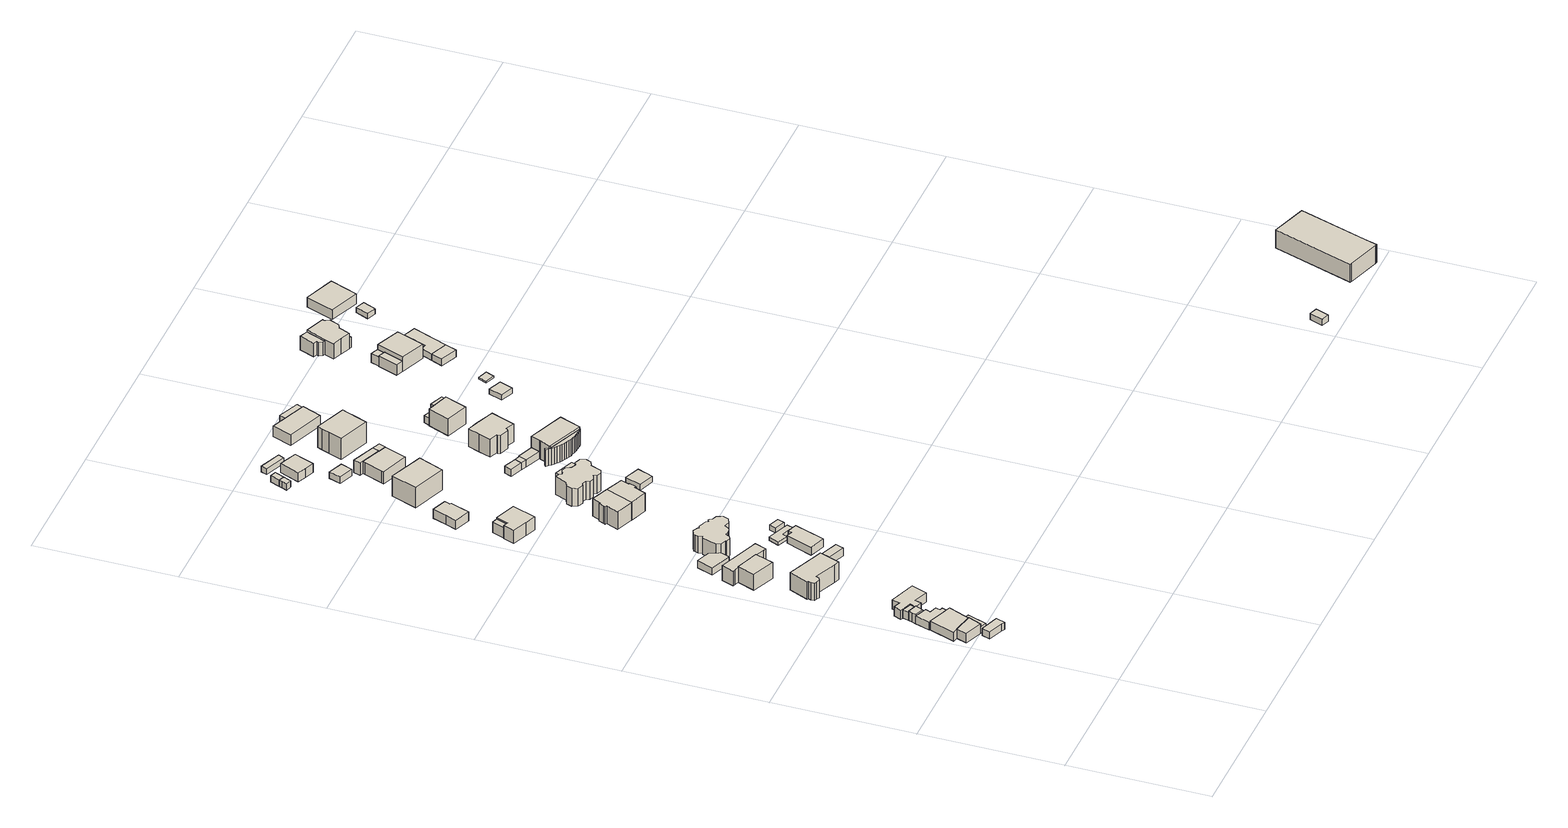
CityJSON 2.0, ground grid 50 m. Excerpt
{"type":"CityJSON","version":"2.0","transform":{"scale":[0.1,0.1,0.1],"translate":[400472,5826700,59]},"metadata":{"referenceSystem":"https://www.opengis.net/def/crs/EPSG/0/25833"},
"CityObjects":{
"building1":{"type":"Building","attributes":{"Gemeindeschluessel":"11000011","BezugspunktDach":"2200","function":"31001_2143","measuredHeight":2.8,"storeysAboveGround":1},"address":[{"country":"Germany","locality":"Berlin","thoroughfareNumber":"109 (1)","thoroughfareName":"Straße 6"}],"geometry":[{"type":"Solid","lod":"1","boundaries":[[[[0,1,2,3,4]],[[5,6,7,8,9]],[[5,9,4,3]],[[6,5,3,2]],[[7,6,2,1]],[[8,7,1,0]],[[9,8,0,4]]]]}]},
"building2":{"type":"Building","attributes":{"Gemeindeschluessel":"11000011","function":"31001_1010"},"address":[{"country":"Germany","locality":"Berlin","thoroughfareNumber":"109","thoroughfareName":"Straße 6"}],"children":["building2-1","building2-2","building2-3"]},
"building2-1":{"type":"BuildingPart","attributes":{"BezugspunktDach":"2200","measuredHeight":4.16,"storeysAboveGround":1},"parents":["building2"],"geometry":[{"type":"MultiSurface","lod":"1","boundaries":[[[10,11,12,13,14,15,16,17,18]],[[19,20,21,22,23,24,25,26,27]],[[19,27,18,17]],[[20,19,17,16]],[[21,20,16,15]],[[22,21,15,14]],[[23,22,14,13]],[[28,29,13,12]],[[27,26,10,18]],[[24,23,29,28]],[[25,24,12,11]],[[30,25,11,10,26]]]}]},
"building2-2":{"type":"BuildingPart","attributes":{"BezugspunktDach":"2200","measuredHeight":2.91,"storeysAboveGround":1},"parents":["building2"],"geometry":[{"type":"MultiSurface","lod":"1","boundaries":[[[31,32,29,33]],[[23,34,35,36]],[[34,23,29,32]],[[35,34,32,31]],[[36,35,31,33]],[[24,28,29,23]],[[36,33,28,24]]]}]},
"building2-3":{"type":"BuildingPart","attributes":{"BezugspunktDach":"2200","measuredHeight":3.75,"storeysAboveGround":1},"parents":["building2"],"geometry":[{"type":"MultiSurface","lod":"1","boundaries":[[[37,38,39,40]],[[26,24,36,41]],[[26,41,40,39]],[[12,11,10,26,39,38]],[[33,28,24,38,37]],[[41,36,37,40]],[[24,42,25,11,12]],[[25,26,10,11,43]],[[36,24,28,33]]]}]},
"building3":{"type":"Building","attributes":{"Gemeindeschluessel":"11000011","BezugspunktDach":"2200","function":"31001_1313","measuredHeight":3,"storeysAboveGround":1},"address":[{"country":"Germany","locality":"Berlin","thoroughfareNumber":"107 (1)","thoroughfareName":"Straße 6"}],"geometry":[{"type":"Solid","lod":"1","boundaries":[[[[44,45,46,47,48,49,50,51,52,53]],[[54,55,56,57,58,59,60,61,62,63]],[[54,63,53,52]],[[55,54,52,51]],[[56,55,51,50]],[[57,56,50,49]],[[58,57,49,48]],[[59,58,48,47]],[[60,59,47,46]],[[61,60,46,45]],[[62,61,45,44]],[[63,62,44,53]]]]}]},
"building4":{"type":"Building","attributes":{"Gemeindeschluessel":"11000011","BezugspunktDach":"2200","function":"51009_1610","measuredHeight":4.2,"storeysAboveGround":0},"address":[{"country":"Germany","locality":"Berlin"}],"geometry":[{"type":"Solid","lod":"1","boundaries":[[[[64,65,66,67,68,69]],[[70,71,72,73,55,54]],[[70,54,69,68]],[[71,70,68,67]],[[72,71,67,66]],[[73,72,66,65]],[[55,73,65,64]],[[54,55,64,69]]]]}]},
"building5":{"type":"Building","attributes":{"Gemeindeschluessel":"11000011","BezugspunktDach":"2200","function":"51009_1610","measuredHeight":3.1,"storeysAboveGround":0},"address":[{"country":"Germany","locality":"Berlin"}],"geometry":[{"type":"Solid","lod":"1","boundaries":[[[[74,75,76,77]],[[78,79,80,81]],[[78,81,77,76]],[[79,78,76,75]],[[80,79,75,74]],[[81,80,74,77]]]]}]},
"building6":{"type":"Building","attributes":{"Gemeindeschluessel":"11000011","BezugspunktDach":"2200","function":"31001_1010","measuredHeight":3.6,"storeysAboveGround":1},"address":[{"country":"Germany","locality":"Berlin","thoroughfareNumber":"107","thoroughfareName":"Straße 6"}],"geometry":[{"type":"Solid","lod":"1","boundaries":[[[[82,83,84,85,86,87,88,89,90,91,92]],[[93,94,95,96,97,98,99,100,101,102,103]],[[93,103,92,91]],[[94,93,91,90]],[[95,94,90,89]],[[96,95,89,88]],[[97,96,88,87]],[[98,97,87,86]],[[99,98,86,85]],[[100,99,85,84]],[[101,100,84,83]],[[102,101,83,82]],[[103,102,82,92]]]]}]},
"building7":{"type":"Building","attributes":{"Gemeindeschluessel":"11000011","BezugspunktDach":"2200","function":"31001_1010","measuredHeight":7.78,"storeysAboveGround":1},"address":[{"country":"Germany","locality":"Berlin","thoroughfareNumber":"103","thoroughfareName":"Straße 6"}],"geometry":[{"type":"Solid","lod":"1","boundaries":[[[[104,105,106,107,108,109,110,111,112,113,114,115,116,117]],[[118,119,120,121,122,123,124,125,126,127,128,129,130,131]],[[118,131,117,116]],[[119,118,116,115]],[[120,119,115,114]],[[121,120,114,113]],[[122,121,113,112]],[[123,122,112,111]],[[124,123,111,110]],[[125,124,110,109]],[[126,125,109,108]],[[127,126,108,107]],[[128,127,107,106]],[[129,128,106,105]],[[130,129,105,104]],[[131,130,104,117]]]]}]},
"building8":{"type":"Building","attributes":{"Gemeindeschluessel":"11000011","function":"31001_1010"},"address":[{"country":"Germany","locality":"Berlin","thoroughfareNumber":"101","thoroughfareName":"Straße 6"}],"children":["building8-1","building8-2"]},
"building8-1":{"type":"BuildingPart","attributes":{"BezugspunktDach":"2200","measuredHeight":6.12,"storeysAboveGround":2},"parents":["building8"],"geometry":[{"type":"MultiSurface","lod":"1","boundaries":[[[132,133,134,135,136,137,138,139,140,141]],[[142,143,144,145,146,147,148,149,150,151]],[[142,151,141,140]],[[143,142,140,139]],[[144,143,139,138]],[[145,144,138,137]],[[146,145,137,136]],[[147,146,136,135]],[[148,147,135,134]],[[150,149,133,132]],[[151,150,132,141]],[[149,152,153,133]],[[148,134,153,152]]]}]},
"building8-2":{"type":"BuildingPart","attributes":{"BezugspunktDach":"2200","measuredHeight":6.68,"storeysAboveGround":2},"parents":["building8"],"geometry":[{"type":"MultiSurface","lod":"1","boundaries":[[[154,155,156,157,158]],[[149,152,148,159,160]],[[149,160,158,157]],[[153,133,149,157,156]],[[134,153,156,155]],[[159,148,155,154]],[[160,159,154,158]],[[152,149,133,153]],[[148,161,152,162,153,134]]]}]},
"building9":{"type":"Building","attributes":{"Gemeindeschluessel":"11000011","BezugspunktDach":"2200","function":"31001_2463","measuredHeight":2.92,"storeysAboveGround":1},"address":[{"country":"Germany","locality":"Berlin","thoroughfareNumber":"99 (1)","thoroughfareName":"Straße 6"}],"geometry":[{"type":"Solid","lod":"1","boundaries":[[[[163,164,165,166,167,168]],[[169,170,171,172,173,174]],[[169,174,168,167]],[[170,169,167,166]],[[171,170,166,165]],[[172,171,165,164]],[[173,172,164,163]],[[174,173,163,168]]]]}]},
"building10":{"type":"Building","attributes":{"Gemeindeschluessel":"11000011","BezugspunktDach":"2200","function":"31001_2143","measuredHeight":3.31,"storeysAboveGround":1},"address":[{"country":"Germany","locality":"Berlin","thoroughfareNumber":"103 (2)","thoroughfareName":"Straße 6"}],"geometry":[{"type":"Solid","lod":"1","boundaries":[[[[175,176,177,178,179]],[[180,181,182,183,184]],[[180,184,179,178]],[[181,180,178,177]],[[182,181,177,176]],[[183,182,176,175]],[[184,183,175,179]]]]}]},
"building11":{"type":"Building","attributes":{"Gemeindeschluessel":"11000011","BezugspunktDach":"2200","function":"31001_1010","measuredHeight":6.59,"storeysAboveGround":2},"address":[{"country":"Germany","locality":"Berlin","thoroughfareNumber":"99","thoroughfareName":"Straße 6"}],"geometry":[{"type":"Solid","lod":"1","boundaries":[[[[185,186,187,188,189,190,191,192,193,194,195,196,197,198,199,200,201,202,203,204,205,206,207,208,209,210,211,212,213,214,215]],[[216,217,218,219,220,221,222,223,224,225,226,227,228,229,230,231,232,233,234,235,236,237,238,239,240,241,242,243,244,245,246]],[[216,246,215,214]],[[217,216,214,213]],[[218,217,213,212]],[[219,218,212,211]],[[220,219,211,210]],[[221,220,210,209]],[[222,221,209,208]],[[223,222,208,207]],[[224,223,207,206]],[[225,224,206,205]],[[226,225,205,204]],[[227,226,204,203]],[[228,227,203,202]],[[229,228,202,201]],[[230,229,201,200]],[[231,230,200,199]],[[232,231,199,198]],[[233,232,198,197]],[[234,233,197,196]],[[235,234,196,195]],[[236,235,195,194]],[[237,236,194,193]],[[238,237,193,192]],[[239,238,192,191]],[[240,239,191,190]],[[241,240,190,189]],[[242,241,189,188]],[[243,242,188,187]],[[244,243,187,186]],[[245,244,186,185]],[[246,245,185,215]]]]}]},
"building12":{"type":"Building","attributes":{"Gemeindeschluessel":"11000011","BezugspunktDach":"2200","function":"51009_1610","measuredHeight":4.22,"storeysAboveGround":0},"address":[{"country":"Germany","locality":"Berlin"}],"geometry":[{"type":"Solid","lod":"1","boundaries":[[[[247,248,249,250]],[[251,252,253,254]],[[251,254,250,249]],[[252,251,249,248]],[[253,252,248,247]],[[254,253,247,250]]]]}]},
"building13":{"type":"Building","attributes":{"Gemeindeschluessel":"11000011","BezugspunktDach":"2200","function":"31001_2143","measuredHeight":3.02,"storeysAboveGround":1},"address":[{"country":"Germany","locality":"Berlin","thoroughfareNumber":"101 (2)","thoroughfareName":"Straße 6"}],"geometry":[{"type":"Solid","lod":"1","boundaries":[[[[255,256,257,258,259,260]],[[261,262,263,264,265,266]],[[261,266,260,259]],[[262,261,259,258]],[[263,262,258,257]],[[264,263,257,256]],[[265,264,256,255]],[[266,265,255,260]]]]}]},
"building14":{"type":"Building","attributes":{"Gemeindeschluessel":"11000011","BezugspunktDach":"2200","function":"31001_1010","measuredHeight":8.2,"storeysAboveGround":1},"address":[{"country":"Germany","locality":"Berlin","thoroughfareNumber":"92","thoroughfareName":"Straße 6"}],"geometry":[{"type":"Solid","lod":"1","boundaries":[[[[267,268,269,270,271,272,273,274]],[[275,276,277,278,279,280,281,282]],[[275,282,274,273]],[[276,275,273,272]],[[277,276,272,271]],[[278,277,271,270]],[[279,278,270,269]],[[280,279,269,268]],[[281,280,268,267]],[[282,281,267,274]]]]}]},
"building15":{"type":"Building","attributes":{"Gemeindeschluessel":"11000011","BezugspunktDach":"2200","function":"31001_2143","measuredHeight":1.4,"storeysAboveGround":1},"address":[{"country":"Germany","locality":"Berlin","thoroughfareNumber":"101 (1)","thoroughfareName":"Straße 6"}],"geometry":[{"type":"Solid","lod":"1","boundaries":[[[[283,284,285,286,287,288,289,290]],[[291,292,293,294,295,296,297,298]],[[291,298,290,289]],[[292,291,289,288]],[[293,292,288,287]],[[294,293,287,286]],[[295,294,286,285]],[[296,295,285,284]],[[297,296,284,283]],[[298,297,283,290]]]]}]},
"building16":{"type":"Building","attributes":{"Gemeindeschluessel":"11000011","BezugspunktDach":"2200","function":"31001_1312","measuredHeight":4.31,"storeysAboveGround":1},"address":[{"country":"Germany","locality":"Berlin","thoroughfareNumber":"90","thoroughfareName":"Straße 6"}],"geometry":[{"type":"Solid","lod":"1","boundaries":[[[[299,300,301,302,303,304,305]],[[306,307,308,309,310,311,312]],[[306,312,305,304]],[[307,306,304,303]],[[308,307,303,302]],[[309,308,302,301]],[[310,309,301,300]],[[311,310,300,299]],[[312,311,299,305]]]]}]},
"building17":{"type":"Building","attributes":{"Gemeindeschluessel":"11000011","BezugspunktDach":"2200","function":"31001_2143","measuredHeight":2.28,"storeysAboveGround":1},"address":[{"country":"Germany","locality":"Berlin","thoroughfareNumber":"99 (2)","thoroughfareName":"Straße 6"}],"geometry":[{"type":"Solid","lod":"1","boundaries":[[[[313,314,315,316]],[[317,318,319,320]],[[317,320,316,315]],[[318,317,315,314]],[[319,318,314,313]],[[320,319,313,316]]]]}]},
"building18":{"type":"Building","attributes":{"Gemeindeschluessel":"11000011","BezugspunktDach":"2200","function":"31001_1010","measuredHeight":8.72,"storeysAboveGround":1},"address":[{"country":"Germany","locality":"Berlin","thoroughfareNumber":"95","thoroughfareName":"Straße 6"}],"geometry":[{"type":"Solid","lod":"1","boundaries":[[[[321,322,323,324,325,326,327,328,329,330]],[[331,332,333,334,335,336,337,338,339,340]],[[331,340,330,329]],[[332,331,329,328]],[[333,332,328,327]],[[334,333,327,326]],[[335,334,326,325]],[[336,335,325,324]],[[337,336,324,323]],[[338,337,323,322]],[[339,338,322,321]],[[340,339,321,330]]]]}]},
"building19":{"type":"Building","attributes":{"Gemeindeschluessel":"11000011","BezugspunktDach":"2200","function":"31001_1010","measuredHeight":8.79,"storeysAboveGround":1},"address":[{"country":"Germany","locality":"Berlin","thoroughfareNumber":"95A","thoroughfareName":"Straße 6"}],"geometry":[{"type":"Solid","lod":"1","boundaries":[[[[341,342,343,344,345,346,347,323,322,321]],[[348,349,350,351,352,353,354,355,356,357]],[[348,357,321,322]],[[349,348,322,323]],[[350,349,323,347]],[[351,350,347,346]],[[352,351,346,345]],[[353,352,345,344]],[[354,353,344,343]],[[355,354,343,342]],[[356,355,342,341]],[[357,356,341,321]]]]}]},
"building20":{"type":"Building","attributes":{"Gemeindeschluessel":"11000011","BezugspunktDach":"2200","function":"31001_2143","measuredHeight":2.45,"storeysAboveGround":1},"address":[{"country":"Germany","locality":"Berlin","thoroughfareNumber":"94 (2)","thoroughfareName":"Birkholzer Weg"}],"geometry":[{"type":"Solid","lod":"1","boundaries":[[[[358,359,360,361,362]],[[363,364,365,366,367]],[[363,367,362,361]],[[364,363,361,360]],[[365,364,360,359]],[[366,365,359,358]],[[367,366,358,362]]]]}]},
"building21":{"type":"Building","attributes":{"Gemeindeschluessel":"11000011","BezugspunktDach":"2200","function":"31001_1010","measuredHeight":9.93,"storeysAboveGround":2},"address":[{"country":"Germany","locality":"Berlin","thoroughfareNumber":"88","thoroughfareName":"Straße 6"}],"geometry":[{"type":"Solid","lod":"1","boundaries":[[[[368,369,370,371]],[[372,373,374,375]],[[372,375,371,370]],[[373,372,370,369]],[[374,373,369,368]],[[375,374,368,371]]]]}]},
"building22":{"type":"Building","attributes":{"Gemeindeschluessel":"11000011","BezugspunktDach":"2200","function":"31001_2143","measuredHeight":2.45,"storeysAboveGround":1},"address":[{"country":"Germany","locality":"Berlin","thoroughfareNumber":"96","thoroughfareName":"Birkholzer Weg"}],"geometry":[{"type":"Solid","lod":"1","boundaries":[[[[359,376,377,360]],[[378,379,365,364]],[[378,364,360,377]],[[379,378,377,376]],[[365,379,376,359]],[[364,365,359,360]]]]}]},
"building23":{"type":"Building","attributes":{"Gemeindeschluessel":"11000011","BezugspunktDach":"2200","function":"31001_1010","measuredHeight":7.01,"storeysAboveGround":2},"address":[{"country":"Germany","locality":"Berlin","thoroughfareNumber":"93","thoroughfareName":"Straße 6"}],"geometry":[{"type":"Solid","lod":"1","boundaries":[[[[380,381,382,383,384,385,386,387,388,389,390,391,392,393,394,395,396,397,398,399,400,401,402,403,404,405,406]],[[407,408,409,410,411,412,413,414,415,416,417,418,419,420,421,422,423,424,425,426,427,428,429,430,431,432,433]],[[407,433,406,405]],[[408,407,405,404]],[[409,408,404,403]],[[410,409,403,402]],[[411,410,402,401]],[[412,411,401,400]],[[413,412,400,399]],[[414,413,399,398]],[[415,414,398,397]],[[416,415,397,396]],[[417,416,396,395]],[[418,417,395,394]],[[419,418,394,393]],[[420,419,393,392]],[[421,420,392,391]],[[422,421,391,390]],[[423,422,390,389]],[[424,423,389,388]],[[425,424,388,387]],[[426,425,387,386]],[[427,426,386,385]],[[428,427,385,384]],[[429,428,384,383]],[[430,429,383,382]],[[431,430,382,381]],[[432,431,381,380]],[[433,432,380,406]]]]}]},
"building24":{"type":"Building","attributes":{"Gemeindeschluessel":"11000011","BezugspunktDach":"2200","function":"31001_2463","measuredHeight":2.49,"storeysAboveGround":1},"address":[{"country":"Germany","locality":"Berlin","thoroughfareNumber":"86 (1)","thoroughfareName":"Straße 6"}],"geometry":[{"type":"Solid","lod":"1","boundaries":[[[[434,435,436,437]],[[438,439,440,441]],[[438,441,437,436]],[[439,438,436,435]],[[440,439,435,434]],[[441,440,434,437]]]]}]},
"building25":{"type":"Building","attributes":{"Gemeindeschluessel":"11000011","BezugspunktDach":"2200","function":"31001_1312","measuredHeight":4.27,"storeysAboveGround":1},"address":[{"country":"Germany","locality":"Berlin","thoroughfareNumber":"84 (2)","thoroughfareName":"Straße 6"}],"geometry":[{"type":"Solid","lod":"1","boundaries":[[[[442,443,444,445,446,447]],[[448,449,450,451,452,453]],[[448,453,447,446]],[[449,448,446,445]],[[450,449,445,444]],[[451,450,444,443]],[[452,451,443,442]],[[453,452,442,447]]]]}]},
"building26":{"type":"Building","attributes":{"Gemeindeschluessel":"11000011","BezugspunktDach":"2200","function":"31001_2463","measuredHeight":2.2,"storeysAboveGround":1},"address":[{"country":"Germany","locality":"Berlin","thoroughfareNumber":"84 (1)","thoroughfareName":"Straße 6"}],"geometry":[{"type":"Solid","lod":"1","boundaries":[[[[454,455,456,457]],[[458,459,460,461]],[[458,461,457,456]],[[459,458,456,455]],[[460,459,455,454]],[[461,460,454,457]]]]}]},
"building27":{"type":"Building","attributes":{"Gemeindeschluessel":"11000011","BezugspunktDach":"2200","function":"31001_2463","measuredHeight":2.22,"storeysAboveGround":1},"address":[{"country":"Germany","locality":"Berlin","thoroughfareNumber":"95A (1)","thoroughfareName":"Straße 6"}],"geometry":[{"type":"Solid","lod":"1","boundaries":[[[[462,463,464,465]],[[466,467,468,469]],[[466,469,465,464]],[[467,466,464,463]],[[468,467,463,462]],[[469,468,462,465]]]]}]},
"building28":{"type":"Building","attributes":{"Gemeindeschluessel":"11000011","function":"31001_1010"},"address":[{"country":"Germany","locality":"Berlin","thoroughfareNumber":"86","thoroughfareName":"Straße 6"}],"children":["building28-1","building28-2"]},
"building28-1":{"type":"BuildingPart","attributes":{"BezugspunktDach":"2200","measuredHeight":4.96,"storeysAboveGround":1},"parents":["building28"],"geometry":[{"type":"MultiSurface","lod":"1","boundaries":[[[470,471,472,473,474,475,476,477,478,479]],[[480,481,482,483,484,485,486,487,488,489]],[[480,489,479,478]],[[481,480,478,477]],[[482,481,477,476]],[[484,483,475,474]],[[485,484,474,473]],[[486,485,473,472]],[[487,486,472,471]],[[488,487,471,470]],[[489,488,470,479]],[[483,482,490,476,475]]]}]},
"building28-2":{"type":"BuildingPart","attributes":{"BezugspunktDach":"2200","measuredHeight":4.91,"storeysAboveGround":1},"parents":["building28"],"geometry":[{"type":"MultiSurface","lod":"1","boundaries":[[[491,492,493,494,495]],[[496,497,483,482,498]],[[496,498,495,494]],[[497,496,494,493]],[[483,497,493,492]],[[476,475,483,492,491]],[[498,482,491,495]],[[482,483,475,476]]]}]},
"building29":{"type":"Building","attributes":{"Gemeindeschluessel":"11000011","BezugspunktDach":"2200","function":"31001_2463","measuredHeight":3.07,"storeysAboveGround":1},"address":[{"country":"Germany","locality":"Berlin","thoroughfareNumber":"93 (1)","thoroughfareName":"Straße 6"}],"geometry":[{"type":"Solid","lod":"1","boundaries":[[[[499,500,501,502,503,504,505,506,507,508]],[[509,510,511,419,418,417,416,415,414,413]],[[509,413,508,507]],[[510,509,507,506]],[[511,510,506,505]],[[419,511,505,504]],[[418,419,504,503]],[[417,418,503,502]],[[416,417,502,501]],[[415,416,501,500]],[[414,415,500,499]],[[413,414,499,508]]]]}]},
"building30":{"type":"Building","attributes":{"Gemeindeschluessel":"11000011","BezugspunktDach":"2200","function":"51009_1611","measuredHeight":2.77,"storeysAboveGround":0},"address":[{"country":"Germany","locality":"Berlin"}],"geometry":[{"type":"Solid","lod":"1","boundaries":[[[[512,513,514,515]],[[516,517,518,519]],[[516,519,515,514]],[[517,516,514,513]],[[518,517,513,512]],[[519,518,512,515]]]]}]},
"building31":{"type":"Building","attributes":{"Gemeindeschluessel":"11000011","BezugspunktDach":"2200","function":"51009_1610","measuredHeight":4.71,"storeysAboveGround":0},"address":[{"country":"Germany","locality":"Berlin"}],"geometry":[{"type":"Solid","lod":"1","boundaries":[[[[520,521,493,522]],[[523,524,525,526]],[[523,526,522,493]],[[524,523,493,521]],[[525,524,521,520]],[[526,525,520,522]]]]}]},
"building32":{"type":"Building","attributes":{"Gemeindeschluessel":"11000011","BezugspunktDach":"2200","function":"31001_2143","measuredHeight":2.78,"storeysAboveGround":1},"address":[{"country":"Germany","locality":"Berlin","thoroughfareNumber":"91 (2)","thoroughfareName":"Straße 6"}],"geometry":[{"type":"Solid","lod":"1","boundaries":[[[[527,528,513,512]],[[517,529,530,518]],[[517,518,512,513]],[[529,517,513,528]],[[530,529,528,527]],[[518,530,527,512]]]]}]},
"building33":{"type":"Building","attributes":{"Gemeindeschluessel":"11000011","BezugspunktDach":"2200","function":"31001_1010","measuredHeight":8.9,"storeysAboveGround":2},"address":[{"country":"Germany","locality":"Berlin","thoroughfareNumber":"84","thoroughfareName":"Straße 6"}],"geometry":[{"type":"Solid","lod":"1","boundaries":[[[[531,532,533,534,535,536,537,538]],[[539,540,541,542,543,544,545,546]],[[539,546,538,537]],[[540,539,537,536]],[[541,540,536,535]],[[542,541,535,534]],[[543,542,534,533]],[[544,543,533,532]],[[545,544,532,531]],[[546,545,531,538]]]]}]},
"building34":{"type":"Building","attributes":{"Gemeindeschluessel":"11000011","function":"31001_1010"},"address":[{"country":"Germany","locality":"Berlin","thoroughfareNumber":"91","thoroughfareName":"Straße 6"}],"children":["building34-1","building34-2","building34-3"]},
"building34-1":{"type":"BuildingPart","attributes":{"BezugspunktDach":"2200","measuredHeight":7.96,"storeysAboveGround":2},"parents":["building34"],"geometry":[{"type":"MultiSurface","lod":"1","boundaries":[[[547,548,549,550,551,552,553,554,555]],[[556,557,558,559,560,561,562,563,564]],[[565,566,555,554]],[[557,556,554,553]],[[558,557,553,552]],[[567,568,569,552,551]],[[559,558,559,570]],[[560,559,551,550]],[[561,560,550,549]],[[562,561,549,548]],[[563,562,548,547]],[[564,566,571,547,555]],[[556,564,566,565]],[[570,559,558,569,568,567]],[[563,571,566,564]]]}]},
"building34-2":{"type":"BuildingPart","attributes":{"BezugspunktDach":"2200","measuredHeight":6.42,"storeysAboveGround":2},"parents":["building34"],"geometry":[{"type":"MultiSurface","lod":"1","boundaries":[[[572,573,574,575,576,577,578,579,580,581,582,583,584,585,586,587,571,566,565,588,589]],[[590,591,592,593,594,595,596,597,598,599,600,601,602,603,604,605,606,607,608,609,610]],[[590,610,589,588]],[[591,590,588,565]],[[592,591,556,564]],[[593,592,564,563,571]],[[594,593,571,587]],[[595,594,587,586]],[[596,595,586,585]],[[597,596,585,584]],[[598,597,584,583]],[[599,598,583,582]],[[600,599,582,581]],[[601,600,581,580]],[[602,601,580,579]],[[603,602,579,578]],[[604,603,578,577]],[[605,604,577,576]],[[606,605,576,575]],[[607,606,575,574]],[[608,607,574,573]],[[609,608,573,572]],[[610,609,572,589]],[[564,556,611,565,566]],[[566,571,563,564]]]}]},
"building34-3":{"type":"BuildingPart","attributes":{"BezugspunktDach":"2200","measuredHeight":2.84,"storeysAboveGround":2},"parents":["building34"],"geometry":[{"type":"Solid","lod":"1","boundaries":[[[[568,567,612,528,527,613]],[[530,529,614,559,558,615]],[[530,615,613,527]],[[529,530,527,528]],[[614,529,528,612]],[[559,614,612,567]],[[615,558,568,613]],[[558,559,567,568]]]]}]},
"building35":{"type":"Building","attributes":{"Gemeindeschluessel":"11000011","BezugspunktDach":"2200","function":"31001_1010","measuredHeight":8.88,"storeysAboveGround":1},"address":[{"country":"Germany","locality":"Berlin","thoroughfareNumber":"89","thoroughfareName":"Straße 6"}],"geometry":[{"type":"Solid","lod":"1","boundaries":[[[[616,617,618,619,620,621,622,623,624,625,626,627,628,629]],[[630,631,632,633,634,635,636,637,638,639,640,641,642,643]],[[630,643,629,628]],[[631,630,628,627]],[[632,631,627,626]],[[633,632,626,625]],[[634,633,625,624]],[[635,634,624,623]],[[636,635,623,622]],[[637,636,622,621]],[[638,637,621,620]],[[639,638,620,619]],[[640,639,619,618]],[[641,640,618,617]],[[642,641,617,616]],[[643,642,616,629]]]]}]},
"building36":{"type":"Building","attributes":{"Gemeindeschluessel":"11000011","function":"31001_1010"},"address":[{"country":"Germany","locality":"Berlin","thoroughfareNumber":"82","thoroughfareName":"Straße 6"}],"children":["building36-1","building36-2"]},
"building36-1":{"type":"BuildingPart","attributes":{"BezugspunktDach":"2200","measuredHeight":4.69,"storeysAboveGround":1},"parents":["building36"],"geometry":[{"type":"MultiSurface","lod":"1","boundaries":[[[644,645,646,647]],[[648,649,650,651]],[[648,651,647,646]],[[652,653,654,648,646,645]],[[650,649,645,644]],[[651,650,644,647]],[[649,655,654,653,652]]]}]},
"building36-2":{"type":"BuildingPart","attributes":{"BezugspunktDach":"2200","measuredHeight":3.6,"storeysAboveGround":1},"parents":["building36"],"geometry":[{"type":"Solid","lod":"1","boundaries":[[[[652,656,657,653]],[[658,659,649,654]],[[658,654,653,657]],[[659,658,657,656]],[[649,659,656,652]],[[654,649,652,653]]]]}]},
"building37":{"type":"Building","attributes":{"Gemeindeschluessel":"11000011","BezugspunktDach":"2200","function":"31001_2463","measuredHeight":3.94,"storeysAboveGround":1},"address":[{"country":"Germany","locality":"Berlin","thoroughfareNumber":"89 (1)","thoroughfareName":"Straße 6"}],"geometry":[{"type":"Solid","lod":"1","boundaries":[[[[660,661,662,663,664,665]],[[666,667,668,669,633,632]],[[666,632,665,664]],[[667,666,664,663]],[[668,667,663,662]],[[669,668,662,661]],[[633,669,661,660]],[[632,633,660,665]]]]}]},
"building38":{"type":"Building","attributes":{"Gemeindeschluessel":"11000011","function":"31001_1010"},"address":[{"country":"Germany","locality":"Berlin","thoroughfareNumber":"87","thoroughfareName":"Straße 6"}],"children":["building38-1","building38-2"]},
"building38-1":{"type":"BuildingPart","attributes":{"BezugspunktDach":"2200","measuredHeight":7.3,"storeysAboveGround":1},"parents":["building38"],"geometry":[{"type":"MultiSurface","lod":"1","boundaries":[[[670,671,672,673]],[[674,675,676,677]],[[674,677,673,672]],[[675,678,679,680,681,674,672,671]],[[676,675,671,670]],[[677,676,670,673]],[[681,680,679,678,675]]]}]},
"building38-2":{"type":"BuildingPart","attributes":{"BezugspunktDach":"2200","measuredHeight":5.82,"storeysAboveGround":1},"parents":["building38"],"geometry":[{"type":"Solid","lod":"1","boundaries":[[[[678,682,683,679]],[[684,685,675,680]],[[684,680,679,683]],[[685,684,683,682]],[[675,685,682,678]],[[680,675,678,679]]]]}]},
"building39":{"type":"Building","attributes":{"Gemeindeschluessel":"11000011","BezugspunktDach":"2200","function":"51009_1610","measuredHeight":2.82,"storeysAboveGround":0},"address":[{"country":"Germany","locality":"Berlin"}],"geometry":[{"type":"Solid","lod":"1","boundaries":[[[[686,687,688,689]],[[690,691,692,693]],[[690,693,689,688]],[[691,690,688,687]],[[692,691,687,686]],[[693,692,686,689]]]]}]},
"building40":{"type":"Building","attributes":{"Gemeindeschluessel":"11000011","BezugspunktDach":"2200","function":"31001_2143","measuredHeight":2,"storeysAboveGround":1},"address":[{"country":"Germany","locality":"Berlin","thoroughfareNumber":"87 (1)","thoroughfareName":"Straße 6"}],"geometry":[{"type":"Solid","lod":"1","boundaries":[[[[694,695,696,697]],[[698,699,700,701]],[[698,701,697,696]],[[699,698,696,695]],[[700,699,695,694]],[[701,700,694,697]]]]}]},
"building41":{"type":"Building","attributes":{"Gemeindeschluessel":"11000011","BezugspunktDach":"2200","function":"31001_2463","measuredHeight":1.22,"storeysAboveGround":1},"address":[{"country":"Germany","locality":"Berlin","thoroughfareNumber":"87 (2)","thoroughfareName":"Straße 6"}],"geometry":[{"type":"Solid","lod":"1","boundaries":[[[[702,703,704,705]],[[706,707,708,709]],[[706,709,705,704]],[[707,706,704,703]],[[708,707,703,702]],[[709,708,702,705]]]]}]},
"building42":{"type":"Building","attributes":{"Gemeindeschluessel":"11000011","BezugspunktDach":"2200","function":"51009_1610","measuredHeight":4.37,"storeysAboveGround":0},"address":[{"country":"Germany","locality":"Berlin"}],"geometry":[{"type":"Solid","lod":"1","boundaries":[[[[710,711,712,713,714]],[[715,716,717,718,719]],[[715,719,714,713]],[[716,715,713,712]],[[717,716,712,711]],[[718,717,711,710]],[[719,718,710,714]]]]}]},
"building43":{"type":"Building","attributes":{"Gemeindeschluessel":"11000011","function":"31001_1010"},"address":[{"country":"Germany","locality":"Berlin","thoroughfareNumber":"83","thoroughfareName":"Straße 6"}],"children":["building43-1","building43-2"]},
"building43-1":{"type":"BuildingPart","attributes":{"BezugspunktDach":"2200","measuredHeight":6.89,"storeysAboveGround":1},"parents":["building43"],"geometry":[{"type":"MultiSurface","lod":"1","boundaries":[[[720,721,722,723,724]],[[725,726,727,728,729]],[[725,730,731,732,724,723]],[[726,725,723,722]],[[727,726,722,721]],[[728,727,721,720]],[[729,728,720,724]],[[729,732,731,730]]]}]},
"building43-2":{"type":"BuildingPart","attributes":{"BezugspunktDach":"2200","measuredHeight":4.02,"storeysAboveGround":1},"parents":["building43"],"geometry":[{"type":"MultiSurface","lod":"1","boundaries":[[[732,731,733,734]],[[735,730,729,736]],[[735,736,734,733]],[[730,735,733,731]],[[736,729,732,734]],[[730,731,732,729,737]]]}]},
"building44":{"type":"Building","attributes":{"Gemeindeschluessel":"11000011","BezugspunktDach":"2200","function":"31001_2143","measuredHeight":2.58,"storeysAboveGround":1},"address":[{"country":"Germany","locality":"Berlin","thoroughfareNumber":"85","thoroughfareName":"Straße 6"}],"geometry":[{"type":"Solid","lod":"1","boundaries":[[[[738,739,740,741]],[[742,743,744,745]],[[742,745,741,740]],[[743,742,740,739]],[[744,743,739,738]],[[745,744,738,741]]]]}]},
"building45":{"type":"Building","attributes":{"Gemeindeschluessel":"11000011","function":"31001_1010"},"address":[{"country":"Germany","locality":"Berlin","thoroughfareNumber":"81","thoroughfareName":"Straße 6"}],"children":["building45-1","building45-2"]},
"building45-1":{"type":"BuildingPart","attributes":{"BezugspunktDach":"2200","measuredHeight":7.3,"storeysAboveGround":1},"parents":["building45"],"geometry":[{"type":"MultiSurface","lod":"1","boundaries":[[[746,747,748,749,750,751,752,753,754,755,756,757]],[[758,759,760,761,762,763,764,765,766,767,768,769]],[[758,769,757,756]],[[770,771,756,755]],[[760,759,755,754]],[[761,760,754,753]],[[762,761,753,752]],[[763,762,752,751]],[[764,763,751,750]],[[765,764,750,749]],[[766,765,749,748]],[[767,766,748,747]],[[768,767,747,746]],[[769,768,746,757]],[[759,758,771,770]]]}]},
"building45-2":{"type":"BuildingPart","attributes":{"BezugspunktDach":"2200","measuredHeight":5.37,"storeysAboveGround":1},"parents":["building45"],"geometry":[{"type":"Solid","lod":"1","boundaries":[[[[772,773,774,771,770,775,776]],[[777,759,758,778,779,780,781]],[[777,781,776,775]],[[759,777,775,770]],[[778,758,771,774]],[[779,778,774,773]],[[780,779,773,772]],[[781,780,772,776]],[[770,771,758,759]]]]}]},
"building46":{"type":"Building","attributes":{"Gemeindeschluessel":"11000011","BezugspunktDach":"2200","function":"51009_1610","measuredHeight":4.08,"storeysAboveGround":0},"address":[{"country":"Germany","locality":"Berlin"}],"geometry":[{"type":"Solid","lod":"1","boundaries":[[[[782,783,784,785]],[[765,786,787,766]],[[765,766,785,784]],[[786,765,784,783]],[[787,786,783,782]],[[766,787,782,785]]]]}]},
"building47":{"type":"Building","attributes":{"Gemeindeschluessel":"11000011","BezugspunktDach":"2200","function":"31001_2463","measuredHeight":2.58,"storeysAboveGround":1},"address":[{"country":"Germany","locality":"Berlin","thoroughfareNumber":"83 (1)","thoroughfareName":"Straße 6"}],"geometry":[{"type":"Solid","lod":"1","boundaries":[[[[739,788,789,790,791,740]],[[792,793,794,795,743,742]],[[792,742,740,791]],[[793,792,791,790]],[[794,793,790,789]],[[795,794,789,788]],[[743,795,788,739]],[[742,743,739,740]]]]}]},
"building48":{"type":"Building","attributes":{"Gemeindeschluessel":"11000011","BezugspunktDach":"2200","function":"31001_2143","measuredHeight":2.33,"storeysAboveGround":1},"address":[{"country":"Germany","locality":"Berlin","thoroughfareNumber":"81 (2)","thoroughfareName":"Straße 6"}],"geometry":[{"type":"Solid","lod":"1","boundaries":[[[[796,797,798,799,800]],[[801,802,803,804,805]],[[801,805,800,799]],[[802,801,799,798]],[[803,802,798,797]],[[804,803,797,796]],[[805,804,796,800]]]]}]},
"building49":{"type":"Building","attributes":{"Gemeindeschluessel":"11000011","BezugspunktDach":"2200","function":"31001_2463","measuredHeight":3.82,"storeysAboveGround":1},"address":[{"country":"Germany","locality":"Berlin","thoroughfareNumber":"79 (1)","thoroughfareName":"Straße 6"}],"geometry":[{"type":"Solid","lod":"1","boundaries":[[[[806,807,808,809]],[[810,811,812,813]],[[810,813,809,808]],[[811,810,808,807]],[[812,811,807,806]],[[813,812,806,809]]]]}]},
"building50":{"type":"Building","attributes":{"Gemeindeschluessel":"11000011","BezugspunktDach":"2200","function":"31001_2143","measuredHeight":2.44,"storeysAboveGround":1},"address":[{"country":"Germany","locality":"Berlin","thoroughfareNumber":"21 (3)","thoroughfareName":"Straße 3"}],"geometry":[{"type":"Solid","lod":"1","boundaries":[[[[814,815,816,817]],[[818,819,820,821]],[[818,821,817,816]],[[819,818,816,815]],[[820,819,815,814]],[[821,820,814,817]]]]}]},
"building51":{"type":"Building","attributes":{"name":"Sporthalle","Gemeindeschluessel":"11000011","BezugspunktDach":"2200","function":"31001_3211","measuredHeight":7.04,"storeysAboveGround":2},"address":[{"country":"Germany","locality":"Berlin","thoroughfareNumber":"21 (5)","thoroughfareName":"Straße 3"}],"geometry":[{"type":"Solid","lod":"1","boundaries":[[[[822,823,824,825,826,827,828,829]],[[830,831,832,833,834,835,836,837]],[[830,837,829,828]],[[831,830,828,827]],[[832,831,827,826]],[[833,832,826,825]],[[834,833,825,824]],[[835,834,824,823]],[[836,835,823,822]],[[837,836,822,829]]]]}]}
},
"vertices":[
[105,435,46],[117,429,46],[127,461,46],[61,484,46],[52,455,46],[61,484,18],[127,461,18],[117,429,18],[105,435,18],[52,455,18],
[22,556,51],[47,551,51],[92,541,51],[100,562,51],[124,618,51],[113,622,51],[80,634,51],[36,651,51],[3,560,51],[36,651,16],[80,634,16],[113,622,16],[124,618,16],[100,562,16],[92,541,16],[47,551,16],[22,556,16],[3,560,16],[92,541,41],[100,562,41],[24,556,16],
[97,485,41],[121,554,41],[72,494,41],[121,554,16],[97,485,16],[72,494,16],
[72,494,53],[92,541,53],[22,556,53],[8,519,53],[8,519,16],[81,543,16],[47,551,39],
[36,651,47],[113,622,47],[120,641,47],[109,645,47],[115,661,47],[87,670,47],[95,688,47],[82,693,47],[50,706,47],[32,653,47],[50,706,17],[82,693,17],[95,688,17],[87,670,17],[115,661,17],[109,645,17],[120,641,17],[113,622,17],[36,651,17],[32,653,17],
[82,693,53],[88,707,53],[94,721,53],[60,733,53],[55,720,53],[50,706,53],[55,720,17],[60,733,17],[94,721,17],[88,707,17],
[94,721,47],[102,743,47],[67,756,47],[60,733,47],[67,756,16],[102,743,16],[94,721,16],[60,733,16],
[67,756,50],[102,743,50],[94,721,50],[119,713,50],[126,735,50],[177,716,50],[198,772,50],[104,805,50],[95,777,50],[71,786,50],[59,759,50],[71,786,14],[95,777,14],[104,805,14],[198,772,14],[177,716,14],[126,735,14],[119,713,14],[94,721,14],[102,743,14],[67,756,14],[59,759,14],
[66,1054,79],[76,1050,79],[85,1046,79],[98,1051,79],[102,1062,79],[182,1029,79],[201,1021,79],[228,1094,79],[211,1100,79],[112,1140,79],[95,1147,79],[65,1078,79],[69,1076,79],[65,1067,79],[69,1076,11],[65,1078,11],[95,1147,11],[112,1140,11],[211,1100,11],[228,1094,11],[201,1021,11],[182,1029,11],[102,1062,11],[98,1051,11],[85,1046,11],[76,1050,11],[66,1054,11],[65,1067,11],
[72,1325,61],[86,1320,61],[168,1290,61],[203,1276,61],[213,1273,61],[228,1315,61],[219,1318,61],[88,1369,61],[79,1372,61],[62,1329,61],[79,1372,4],[88,1369,4],[219,1318,4],[228,1315,4],[213,1273,4],[203,1276,4],[168,1290,4],[86,1320,4],[72,1325,4],[62,1329,4],[127,1305,4],[127,1305,61],
[143,1224,66],[168,1290,66],[127,1305,66],[86,1320,66],[62,1258,66],[143,1224,4],[62,1258,4],[148,1297,4],[127,1305,49],
[156,1377,43],[167,1407,43],[160,1424,43],[151,1445,43],[103,1464,43],[81,1406,43],[103,1464,14],[151,1445,14],[160,1424,14],[167,1407,14],[156,1377,14],[81,1406,14],
[329,1053,40],[334,1067,40],[340,1082,40],[280,1106,40],[269,1077,40],[280,1106,10],[340,1082,10],[334,1067,10],[329,1053,10],[269,1077,10],
[167,1407,78],[187,1400,78],[188,1396,78],[202,1391,78],[215,1397,78],[221,1412,78],[233,1408,78],[243,1409,78],[252,1413,78],[259,1420,78],[264,1431,78],[283,1424,78],[303,1433,78],[311,1454,78],[302,1474,78],[284,1481,78],[280,1490,78],[277,1491,78],[268,1487,78],[264,1496,78],[234,1507,78],[225,1503,78],[223,1508,78],[210,1514,78],[205,1516,78],[187,1508,78],[185,1502,78],[180,1490,78],[185,1477,78],[179,1474,78],[160,1424,78],[179,1474,13],[185,1477,13],[180,1490,13],[185,1502,13],[187,1508,13],[205,1516,13],[210,1514,13],[223,1508,13],[225,1503,13],[234,1507,13],[264,1496,13],[268,1487,13],[277,1491,13],[280,1490,13],[284,1481,13],[302,1474,13],[311,1454,13],[303,1433,13],[283,1424,13],[264,1431,13],[259,1420,13],[252,1413,13],[243,1409,13],[233,1408,13],[221,1412,13],[215,1397,13],[202,1391,13],[188,1396,13],[187,1400,13],[167,1407,13],[160,1424,13],
[62,2092,56],[78,2135,56],[59,2142,56],[43,2099,56],[59,2142,14],[78,2135,14],[62,2092,14],[43,2099,14],
[355,1130,40],[393,1238,40],[358,1250,40],[352,1237,40],[334,1245,40],[298,1151,40],[334,1245,9],[352,1237,9],[358,1250,9],[393,1238,9],[355,1130,9],[298,1151,9],
[84,2038,63],[122,2023,63],[153,2106,63],[116,2120,63],[78,2135,63],[62,2092,63],[43,2099,63],[29,2059,63],[43,2099,12],[62,2092,12],[78,2135,12],[116,2120,12],[153,2106,12],[122,2023,12],[84,2038,12],[29,2059,12],
[351,1252,23],[356,1269,23],[388,1256,23],[387,1249,23],[400,1247,23],[409,1273,23],[329,1304,23],[313,1268,23],[329,1304,9],[409,1273,9],[400,1247,9],[387,1249,9],[388,1256,9],[356,1269,9],[351,1252,9],[313,1268,9],
[95,2237,48],[120,2305,48],[115,2308,48],[122,2327,48],[71,2347,48],[52,2297,48],[38,2259,48],[52,2297,12],[71,2347,12],[122,2327,12],[115,2308,12],[120,2305,12],[95,2237,12],[38,2259,12],
[409,1283,30],[418,1308,30],[381,1322,30],[372,1297,30],[381,1322,10],[418,1308,10],[409,1283,10],[372,1297,10],
[279,1752,81],[299,1801,81],[318,1850,81],[256,1875,81],[243,1844,81],[238,1847,81],[230,1828,81],[227,1822,81],[233,1819,81],[215,1776,81],[233,1819,12],[227,1822,12],[230,1828,12],[238,1847,12],[243,1844,12],[256,1875,12],[318,1850,12],[299,1801,12],[279,1752,12],[215,1776,12],
[341,1729,81],[358,1770,81],[364,1768,81],[367,1774,81],[374,1794,81],[369,1795,81],[381,1824,81],[299,1801,11],[318,1850,11],[381,1824,11],[369,1795,11],[374,1794,11],[367,1774,11],[364,1768,11],[358,1770,11],[341,1729,11],[279,1752,11],
[60,2827,48],[71,2854,48],[52,2862,48],[48,2851,48],[39,2832,48],[48,2851,23],[52,2862,23],[71,2854,23],[60,2827,23],[39,2832,23],
[220,2372,95],[256,2461,95],[135,2510,95],[100,2418,95],[135,2510,16],[256,2461,16],[220,2372,16],[100,2418,16],
[86,2888,48],[65,2896,48],[65,2896,23],[86,2888,23],
[294,1939,80],[314,1931,80],[321,1935,80],[337,1928,80],[343,1915,80],[357,1910,80],[376,1918,80],[381,1905,80],[396,1899,80],[411,1905,80],[425,1942,80],[443,1950,80],[451,1969,80],[444,1986,80],[443,1988,80],[423,1996,80],[411,1990,80],[391,1999,80],[392,2001,80],[385,2015,80],[371,2021,80],[349,2011,80],[344,2023,80],[329,2028,80],[312,1986,80],[293,1977,80],[286,1958,80],[293,1977,10],[312,1986,10],[329,2028,10],[344,2023,10],[349,2011,10],[371,2021,10],[385,2015,10],[392,2001,10],[391,1999,10],[411,1990,10],[423,1996,10],[443,1988,10],[444,1986,10],[451,1969,10],[443,1950,10],[425,1942,10],[411,1905,10],[396,1899,10],[381,1905,10],[376,1918,10],[357,1910,10],[343,1915,10],[337,1928,10],[321,1935,10],[314,1931,10],[294,1939,10],[286,1958,10],
[189,2667,45],[205,2708,45],[152,2729,45],[137,2687,45],[152,2729,20],[205,2708,20],[189,2667,20],[137,2687,20],
[129,2801,57],[161,2788,57],[189,2859,57],[157,2872,57],[125,2885,57],[97,2815,57],[125,2885,22],[157,2872,22],[189,2859,22],[161,2788,22],[129,2801,22],[97,2815,22],
[174,2892,45],[183,2913,45],[107,2943,45],[98,2922,45],[107,2943,23],[183,2913,23],[174,2892,23],[98,2922,23],
[496,1761,35],[517,1817,35],[462,1839,35],[440,1782,35],[462,1839,12],[517,1817,12],[496,1761,12],[440,1782,12],
[277,2518,71],[279,2524,71],[304,2590,71],[306,2596,71],[278,2607,71],[278,2608,71],[209,2636,71],[206,2628,71],[181,2562,71],[178,2554,71],[181,2562,23],[206,2628,23],[209,2636,23],[278,2608,23],[278,2607,23],[306,2596,23],[304,2590,23],[279,2524,23],[277,2518,23],[178,2554,23],[209,2636,60],
[209,2636,72],[278,2608,72],[287,2632,72],[204,2665,72],[197,2642,72],[204,2665,23],[287,2632,23],[197,2642,23],
[392,2001,40],[391,1999,40],[411,1990,40],[423,1996,40],[443,1988,40],[444,1986,40],[460,1993,40],[473,2026,40],[400,2054,40],[385,2015,40],[400,2054,10],[473,2026,10],[460,1993,10],
[413,2175,41],[424,2200,41],[380,2218,41],[369,2192,41],[380,2218,13],[424,2200,13],[413,2175,13],[369,2192,13],
[306,2596,72],[316,2620,72],[278,2607,72],[287,2632,25],[316,2620,25],[306,2596,25],[278,2607,25],
[434,2166,41],[445,2193,41],[445,2193,13],[434,2166,13],
[369,2684,105],[387,2730,105],[399,2759,105],[406,2777,105],[294,2821,105],[287,2803,105],[275,2775,105],[257,2728,105],[275,2775,23],[287,2803,23],[294,2821,23],[406,2777,23],[399,2759,23],[387,2730,23],[369,2684,23],[257,2728,23],
[606,2048,84],[621,2086,84],[635,2123,84],[505,2174,84],[504,2173,84],[492,2142,84],[490,2137,84],[476,2103,84],[475,2100,84],[476,2103,13],[490,2137,13],[492,2142,13],[504,2173,13],[505,2174,13],[635,2123,13],[621,2086,13],[606,2048,13],[475,2100,13],[476,2103,76],[475,2100,76],[504,2173,41],[492,2142,41],[492,2142,28],[504,2173,40],[606,2048,76],
[468,2102,76],[475,2095,76],[483,2087,76],[491,2081,76],[499,2075,76],[507,2070,76],[516,2065,76],[524,2061,76],[534,2057,76],[543,2053,76],[553,2051,76],[563,2048,76],[574,2047,76],[585,2046,76],[596,2045,76],[607,2046,76],[468,2115,76],[461,2110,76],[468,2115,12],[476,2103,12],[475,2100,12],[606,2048,12],[607,2046,12],[596,2045,12],[585,2046,12],[574,2047,12],[563,2048,12],[553,2051,12],[543,2053,12],[534,2057,12],[524,2061,12],[516,2065,12],[507,2070,12],[499,2075,12],[491,2081,12],[483,2087,12],[475,2095,12],[468,2102,12],[461,2110,12],[476,2103,46],
[446,2195,41],[434,2165,41],[446,2195,13],[434,2165,13],
[471,2279,86],[469,2275,86],[472,2266,86],[505,2254,86],[512,2258,86],[514,2262,86],[546,2249,86],[562,2292,86],[578,2334,86],[569,2338,86],[513,2360,86],[472,2375,86],[457,2333,86],[442,2291,86],[457,2333,16],[472,2375,16],[513,2360,16],[569,2338,16],[578,2334,16],[562,2292,16],[546,2249,16],[514,2262,16],[512,2258,16],[505,2254,16],[472,2266,16],[469,2275,16],[471,2279,16],[442,2291,16],
[405,2853,65],[433,2921,65],[299,2974,65],[273,2905,65],[299,2974,24],[433,2921,24],[405,2853,24],[273,2905,24],[433,2921,60],[360,2950,60],[360,2950,24],[432,2922,24],
[444,2946,60],[369,2977,60],[369,2977,24],[444,2946,24],
[569,2338,44],[575,2354,44],[582,2371,44],[525,2393,44],[519,2376,44],[513,2360,44],[519,2376,16],[525,2393,16],[582,2371,16],[575,2354,16],
[581,2425,85],[612,2503,85],[533,2530,85],[502,2455,85],[533,2530,19],[612,2503,19],[581,2425,19],[502,2455,19],[612,2503,77],[561,2521,77],[561,2521,19],[611,2503,19],
[619,2520,77],[569,2539,77],[569,2539,19],[619,2520,19],
[561,2521,49],[569,2539,49],[541,2550,49],[533,2530,49],[541,2550,21],[569,2539,21],[561,2521,21],[533,2530,21],
[789,2343,40],[807,2391,40],[760,2410,40],[742,2362,40],[760,2410,20],[807,2391,20],[789,2343,20],[742,2362,20],
[844,2426,30],[856,2456,30],[821,2469,30],[809,2439,30],[821,2469,23],[856,2456,23],[844,2426,23],[809,2439,23],
[802,2780,61],[813,2808,61],[799,2814,61],[785,2819,61],[775,2791,61],[785,2819,26],[799,2814,26],[813,2808,26],[802,2780,26],[775,2791,26],
[864,2674,80],[882,2723,80],[900,2772,80],[813,2808,80],[776,2709,80],[813,2808,25],[900,2772,25],[882,2723,25],[864,2674,25],[776,2709,25],[802,2780,25],[802,2780,65],[776,2709,65],
[775,2791,65],[748,2720,65],[775,2791,25],[748,2720,25],[777,2711,25],
[910,2578,50],[926,2619,50],[865,2643,50],[848,2603,50],[865,2643,24],[926,2619,24],[910,2578,24],[848,2603,24],
[792,2923,89],[827,2909,89],[828,2910,89],[841,2942,89],[844,2949,89],[861,2957,89],[875,2992,89],[867,3009,89],[869,3015,89],[799,3042,89],[771,2972,89],[757,2937,89],[771,2972,29],[799,3042,29],[869,3015,29],[867,3009,29],[875,2992,29],[861,2957,29],[844,2949,29],[841,2942,29],[828,2910,29],[827,2909,29],[792,2923,29],[757,2937,29],[799,3042,82],[771,2972,82],
[760,2995,82],[758,2988,82],[764,2975,82],[769,3054,82],[747,3000,82],[769,3054,29],[764,2975,29],[758,2988,29],[760,2995,29],[747,3000,29],
[838,2906,70],[851,2938,70],[841,2942,70],[828,2910,70],[851,2938,29],[838,2906,29],
[975,2743,50],[933,2760,50],[899,2679,50],[881,2684,50],[881,2684,24],[899,2679,24],[933,2760,24],[975,2743,24],
[1034,2898,50],[1044,2921,50],[1053,2943,50],[1021,2957,50],[1001,2910,50],[1021,2957,30],[1053,2943,30],[1044,2921,30],[1034,2898,30],[1001,2910,30],
[1064,2972,69],[1103,3071,69],[994,3113,69],[956,3015,69],[994,3113,31],[1103,3071,31],[1064,2972,31],[956,3015,31],
[2044,39,50],[2062,86,50],[2034,96,50],[2015,49,50],[2034,96,26],[2062,86,26],[2044,39,26],[2015,49,26],
[2273,44,97],[2393,6,97],[2398,5,97],[2413,53,97],[2484,271,97],[2491,292,97],[2363,334,97],[2268,46,97],[2363,334,27],[2491,292,27],[2484,271,27],[2413,53,27],[2398,5,27],[2393,6,27],[2273,44,27],[2268,46,27]
]}
